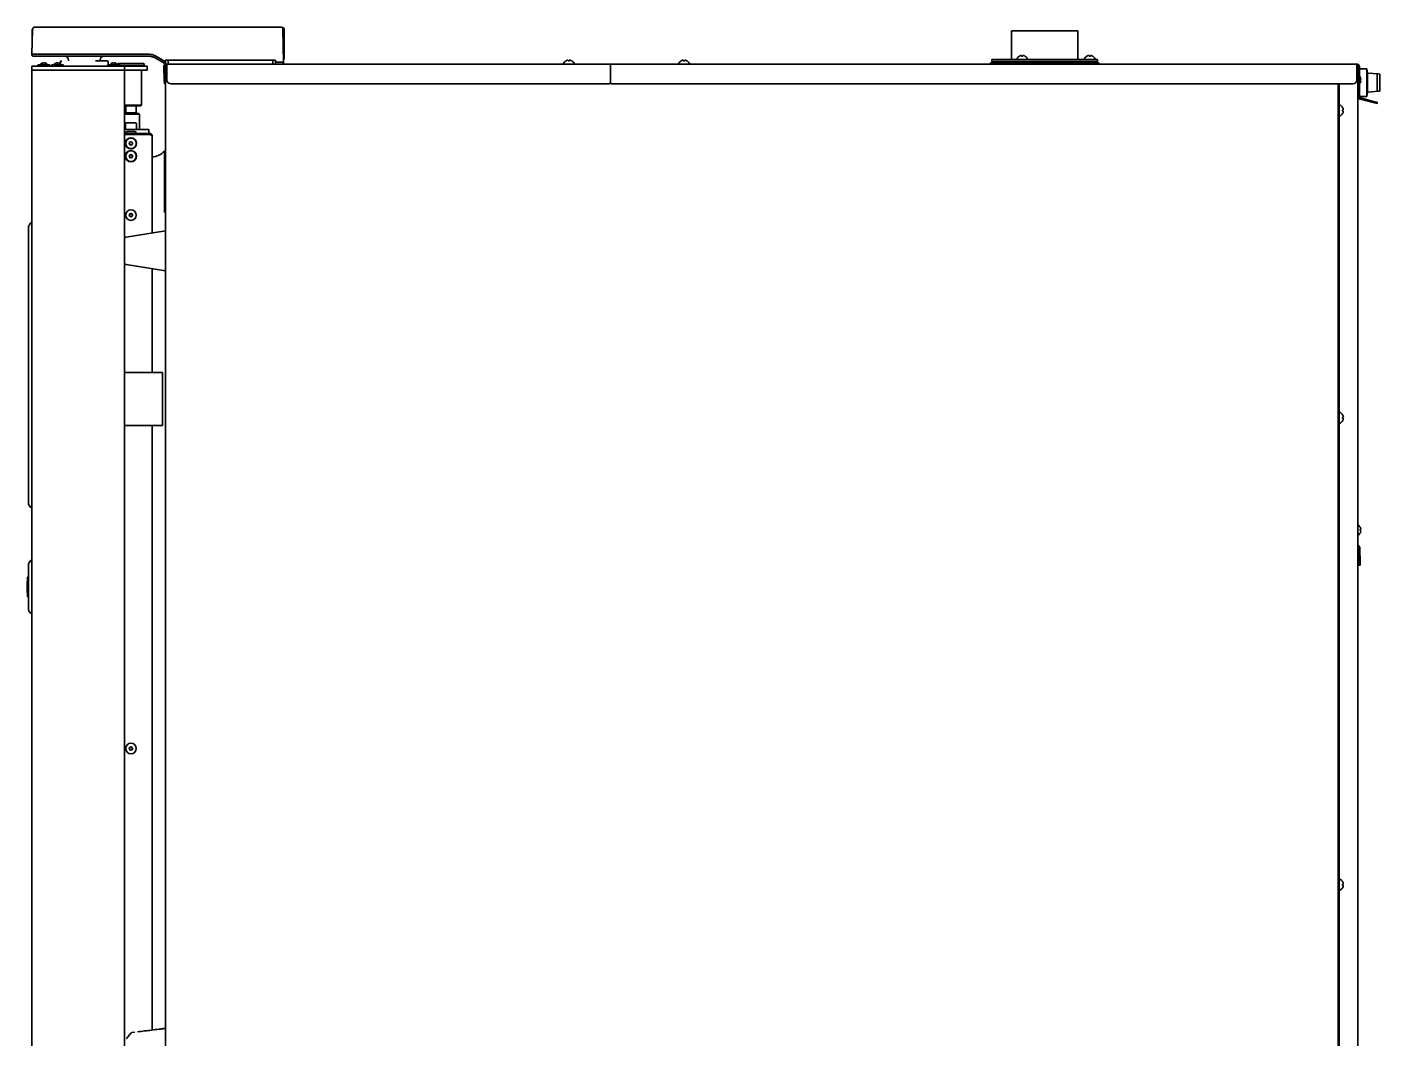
# Model space of a CAD drawing. Header units: inches. Extents: x 885 to 6823, y 710 to 5493.
# Drawn here: x 960 to 1982, y 3287 to 4051 of the extents above; entities that cross this region are included whole.
import ezdxf

# ---------------------------------------------------------------- set-up
doc = ezdxf.new("R2010")
doc.units = ezdxf.units.IN
doc.layers.add('1', color=7, linetype='Continuous', true_color=0xffffff)

msp = doc.modelspace()

# ---------------------------------------------------------------- linework, layer by layer
at = {"layer": '1', "color": 7, "linetype": 'Continuous', "lineweight": 35}
for p, q in [((963.6, 4030.9), (964, 4049.6)), ((964, 4049.6), (963.6, 4030.9)), ((963.8, 4049.4), (963.8, 4042.3)), ((965.8, 4051.4), (1052.5, 4051.4)), ((1052.5, 4051.4), (965.8, 4051.4)), ((1052.5, 4051.4), (1056.5, 4051.4)), ((1056.5, 4051.4), (1052.5, 4051.4)), ((1056.5, 4051.4), (1063.2, 4051.4)), ((1063.2, 4051.4), (1056.5, 4051.4)), ((1063.2, 4051.4), (1067.2, 4051.4)), ((1067.2, 4051.4), (1063.2, 4051.4)), ((1067.2, 4051.4), (1151.4, 4051.4)), ((1151.4, 4051.4), (1067.2, 4051.4)), ((1153.2, 4049.6), (1153.6, 4024.9)), ((1153.6, 4024.9), (1153.2, 4049.6)), ((1153.4, 4049.4), (1153.4, 4036.3)), ((1154.2, 4049.4), (1154.2, 4029.1)), ((1728.8, 4048.5), (1703.8, 4048.5)), ((1703.8, 4048.5), (1703.8, 4026.9)), ((1753.8, 4048.5), (1728.8, 4048.5)), ((1753.8, 4026.9), (1753.8, 4048.5)), ((963.6, 4030.9), (964.6, 4030.9)), ((963.6, 4030.3), (963.6, 4030.9)), ((963.6, 4030.9), (964.6, 4030.9)), ((963.6, 4030.9), (963.6, 4030.3)), ((964.6, 4030.9), (1052.5, 4030.9)), ((964.6, 4030.9), (1052.5, 4030.9)), ((1051.6, 4029.4), (964.6, 4029.4)), ((964.6, 4029.4), (1051.6, 4029.4)), ((1056.5, 4029.8), (1063.2, 4025.9)), ((1056.5, 4029.8), (1063.2, 4025.9)), ((1056.6, 4028), (1062.7, 4024.5)), ((1062.7, 4024.5), (1056.6, 4028)), ((1154.2, 4029.1), (1154.2, 4027.1)), ((1709.5, 4029.3), (1709.5, 4029.3)), ((1714.1, 4029.3), (1714.1, 4029.3)), ((1760.5, 4029.3), (1760.5, 4029.3)), ((1765.1, 4029.3), (1765.1, 4029.3)), ((963.6, 4021.9), (965.6, 4021.9)), ((963.6, 4021.9), (963.6, 4018.9)), ((965.6, 4018.9), (963.6, 4018.9)), ((963.6, 4018.9), (963.6, 4018.9)), ((963.6, 4018.9), (965.6, 4018.9)), ((963.6, 2370.9), (963.6, 4018.9)), ((965.6, 4021.9), (1031.6, 4021.9)), ((965.6, 4018.9), (1031.6, 4018.9)), ((968.1, 4022.5), (968.1, 4022.3)), ((968.5, 4022.9), (976.7, 4022.9)), ((970.8, 4023.8), (970.8, 4023.9)), ((972.3, 4023.8), (972.3, 4024.2)), ((973, 4024.2), (973, 4023.8)), ((974.5, 4023.8), (974.5, 4023.9)), ((977.1, 4022.3), (977.1, 4022.5)), ((978.4, 4022.5), (978.4, 4022.3)), ((978.8, 4022.9), (987, 4022.9)), ((981, 4023.8), (981, 4023.9)), ((982.5, 4023.8), (982.5, 4024.2)), ((983.3, 4024.2), (983.3, 4023.8)), ((984.8, 4023.8), (984.8, 4023.9)), ((985.2, 4024.9), (985.2, 4023.6)), ((987.4, 4022.3), (987.4, 4022.5)), ((991.2, 4026.4), (991.2, 4025.9)), ((1020.1, 4025.9), (1011.6, 4025.9)), ((1015.1, 4025.9), (1015.1, 4026.4)), ((1020.9, 4022.5), (1020.9, 4022.3)), ((1021.1, 4022.8), (1021.1, 4024.9)), ((1021.3, 4022.9), (1029.5, 4022.9)), ((1023.5, 4023.8), (1023.5, 4023.9)), ((1025, 4023.8), (1025, 4024.2)), ((1025.8, 4024.2), (1025.8, 4023.8)), ((1027.3, 4023.8), (1027.3, 4023.9)), ((1028.6, 4023.9), (1028.4, 4023.6)), ((1048.4, 4023.6), (1028.4, 4023.6)), ((1028.4, 4023.6), (1028.4, 4022.9)), ((1038.4, 4023.9), (1028.6, 4023.9)), ((1029.9, 4022.3), (1029.9, 4022.5)), ((1029.9, 4022.1), (1048.4, 4022.1)), ((1031.6, 4021.9), (1033.6, 4021.9)), ((1033.6, 4018.9), (1031.6, 4018.9)), ((1031.6, 4018.9), (1033.6, 4018.9)), ((1033.6, 4021.9), (1039.6, 4021.9)), ((1033.6, 4021.9), (1033.6, 4018.9)), ((1033.6, 4018.9), (1039.6, 4018.9)), ((1033.6, 2380.9), (1033.6, 4018.9)), ((1048.1, 4023.9), (1038.4, 4023.9)), ((1039.6, 4021.9), (1041.6, 4021.9)), ((1041.6, 4018.9), (1039.6, 4018.9)), ((1041.6, 4021.9), (1048.6, 4021.9)), ((1041.6, 4018.9), (1048.6, 4018.9)), ((1046.4, 3992.4), (1046.4, 4018.9)), ((1048.4, 4023.6), (1048.1, 4023.9)), ((1048.1, 4021.9), (1048.4, 4022.1)), ((1048.4, 4022.1), (1048.4, 4023.6)), ((1048.6, 4021.9), (1050.6, 4021.9)), ((1050.6, 4018.9), (1048.6, 4018.9)), ((1050.6, 4021.9), (1050.6, 4018.9)), ((1063.9, 4023.8), (1062.7, 4024.5)), ((1062.7, 4024.5), (1063.9, 4023.8)), ((1063.2, 4021.3), (1063.6, 4011.4)), ((1064.2, 4021.3), (1064.6, 4011.4)), ((1064.6, 4026.4), (1066.6, 4026.4)), ((1064.6, 4023.4), (1064.6, 4026.4)), ((1064.6, 4023.4), (1064.6, 4023.5)), ((1064.6, 4023.4), (1064.6, 4023.4)), ((1065.2, 4023.4), (1064.6, 4023.4)), ((1064.6, 4020.3), (1064.6, 4020.4)), ((1065.6, 4020.3), (1064.6, 4020.3)), ((1064.6, 4020.3), (1064.6, 2355.1)), ((1064.6, 4020.3), (1065.6, 4020.3)), ((1064.6, 4020.3), (1064.6, 2355.1)), ((1065.6, 4023.4), (1065.2, 4023.4)), ((1065.6, 4022.4), (1065.2, 4022.4)), ((1065.6, 4023.4), (1400.8, 4023.4)), ((1065.6, 4023.4), (1065.6, 4021.3)), ((1065.6, 4021.3), (1065.6, 4011.4)), ((1066.6, 4023.4), (1066.6, 4026.4)), ((1145.6, 4026.4), (1066.6, 4026.4)), ((1145.6, 4023.4), (1145.6, 4026.4)), ((1145.6, 4026.4), (1147.6, 4026.4)), ((1147.6, 4023.4), (1147.6, 4026.4)), ((1147.6, 4024.9), (1152.6, 4024.9)), ((1147.6, 4024.9), (1152.6, 4024.9)), ((1153.6, 4024.9), (1152.6, 4024.9)), ((1153.6, 4024.9), (1152.6, 4024.9)), ((1153.6, 4026.9), (1153.6, 4026.8)), ((1153.6, 4025.9), (1153.6, 4026.6)), ((1153.6, 4026.6), (1153.6, 4024.9)), ((1153.6, 4025.9), (1153.6, 4026.6)), ((1153.6, 4026.6), (1153.6, 4025.9)), ((1153.6, 4024.9), (1153.6, 4025.9)), ((1153.6, 4024.9), (1153.6, 4024.3)), ((1153.6, 4024.3), (1153.6, 4024.9)), ((1153.6, 4024.3), (1153.6, 4024.9)), ((1153.6, 4024.9), (1153.6, 4024.9)), ((1153.6, 4024.3), (1153.6, 4024.9)), ((1365.3, 4024), (1365.3, 4023.8)), ((1367, 4025.8), (1367, 4025.8)), ((1371.6, 4025.8), (1371.6, 4025.8)), ((1373.3, 4023.8), (1373.3, 4024)), ((1400.8, 4023.4), (1400.8, 4021.3)), ((1400.8, 4023.4), (1964.6, 4023.4)), ((1400.8, 4023.4), (1400.8, 4021.3)), ((1400.8, 4022.3), (1400.8, 4022.3)), ((1400.8, 4022.3), (1400.8, 4022.3)), ((1400.8, 4021.3), (1400.8, 4009.4)), ((1400.8, 4021.3), (1400.8, 4009.4)), ((1452.3, 4024), (1452.3, 4023.8)), ((1454, 4025.8), (1454, 4025.8)), ((1458.6, 4025.8), (1458.6, 4025.8)), ((1460.3, 4023.8), (1460.3, 4024)), ((1687.8, 4024.4), (1769.8, 4024.4)), ((1687.8, 4024.4), (1687.8, 4023.4)), ((1768.8, 4026.9), (1688.8, 4026.9)), ((1688.8, 4026.9), (1688.8, 4025.4)), ((1768.8, 4025.4), (1688.8, 4025.4)), ((1703.8, 4025.4), (1703.8, 4024.4)), ((1707.8, 4027.5), (1707.8, 4027.3)), ((1710.2, 4024.5), (1709.9, 4024.4)), ((1710.1, 4025.4), (1710.2, 4025.3)), ((1710.2, 4025.3), (1713.4, 4025.3)), ((1710.2, 4025.3), (1710.2, 4024.5)), ((1713.4, 4024.5), (1710.2, 4024.5)), ((1713.4, 4025.3), (1713.6, 4025.4)), ((1713.4, 4024.5), (1713.4, 4025.3)), ((1713.8, 4024.4), (1713.4, 4024.5)), ((1715.8, 4027.3), (1715.8, 4027.5)), ((1753.8, 4024.4), (1753.8, 4025.4)), ((1758.8, 4027.5), (1758.8, 4027.3)), ((1761.2, 4024.5), (1760.9, 4024.4)), ((1761.1, 4025.4), (1761.2, 4025.3)), ((1761.2, 4025.3), (1764.4, 4025.3)), ((1761.2, 4025.3), (1761.2, 4024.5)), ((1764.4, 4024.5), (1761.2, 4024.5)), ((1764.4, 4025.3), (1764.6, 4025.4)), ((1764.4, 4024.5), (1764.4, 4025.3)), ((1764.8, 4024.4), (1764.4, 4024.5)), ((1766.8, 4027.3), (1766.8, 4027.5)), ((1768.8, 4025.4), (1768.8, 4026.9)), ((1769.8, 4023.4), (1769.8, 4024.4)), ((1964.6, 4023.4), (1964.6, 4021.3)), ((1964.6, 4021.3), (1964.6, 4011.4)), ((1965.4, 4019.7), (1965.4, 2695.5)), ((1966.6, 4021.4), (1965.6, 4021.4)), ((1965.6, 4001.4), (1965.6, 4021.4)), ((1966.6, 4001.4), (1966.6, 4021.4)), ((1972.2, 4019.7), (1966.6, 4019.7)), ((1972.2, 4019.7), (1966.6, 4019.7)), ((1972.2, 3999), (1972.2, 4019.7)), ((1972.2, 4019.7), (1972.2, 4009.4)), ((1972.8, 4016.5), (1972.2, 4019.7)), ((1063.7, 4008.4), (1063.6, 4011.4)), ((1064.6, 4008.4), (1063.7, 4008.4)), ((1064.6, 4011.4), (1064.6, 4009.1)), ((1068.6, 4008.4), (1399.8, 4008.4)), ((1401.8, 4008.4), (1961.6, 4008.4)), ((1950.6, 2356.9), (1950.6, 4008.4)), ((1950.6, 2356.9), (1950.6, 4008.4)), ((1951.4, 4008.4), (1951.4, 2697.5)), ((1965.6, 4015.4), (1965.4, 4015.4)), ((1967.1, 4013.6), (1967.1, 4013.6)), ((1967.1, 4009), (1967.1, 4009)), ((1972.2, 4009.4), (1972.2, 3999)), ((1972.8, 4002.2), (1972.8, 4016.5)), ((1980.9, 4015.9), (1972.8, 4016.5)), ((1972.8, 4016.4), (1972.8, 4009.4)), ((1972.8, 4009.4), (1972.8, 4002.3)), ((1980.1, 4002.9), (1980.1, 4015.8)), ((1980.9, 4015.9), (1982.1, 4015.8)), ((1980.9, 4015.9), (1980.9, 4015.9)), ((1982.1, 4002.9), (1982.1, 4015.8)), ((963.6, 3997.7), (963.5, 3997.7)), ((1965.4, 4003.4), (1965.6, 4003.4)), ((1965.6, 3998.4), (1965.6, 4001.4)), ((1966.6, 3998.4), (1965.6, 3998.4)), ((1966.6, 4001.4), (1966.6, 3998.4)), ((1966.6, 3999), (1972.2, 3999)), ((1966.6, 3999), (1972.2, 3999)), ((1977, 3994.3), (1967.1, 3996.9)), ((1977.2, 3995.2), (1967.4, 3997.9)), ((1972.2, 3999), (1972.8, 4002.2)), ((1972.8, 4002.2), (1980.9, 4002.8)), ((1982.1, 4002.9), (1980.9, 4002.9)), ((1980.9, 4002.8), (1980.9, 4002.9)), ((1033.6, 3992.4), (1046.4, 3992.4)), ((1033.6, 3991.9), (1045.9, 3991.9)), ((1034.5, 3991.9), (1034.5, 3986.5)), ((1042.3, 3986.5), (1042.3, 3991.9)), ((1045.9, 3991.9), (1046.4, 3992.4)), ((1952, 3992.3), (1951.8, 3992.3)), ((1953.9, 3990.6), (1953.9, 3990.6)), ((1979.9, 3993.5), (1977, 3994.3)), ((1977.2, 3995.2), (1980.1, 3994.5)), ((1980.1, 3994.5), (1979.9, 3993.5)), ((1038.4, 3986), (1033.6, 3986)), ((1038.4, 3985.5), (1033.6, 3985.5)), ((1034.5, 3986.5), (1034, 3986)), ((1034.2, 3978.5), (1034.2, 3974.2)), ((1038.4, 3986.5), (1034.5, 3986.5)), ((1034.7, 3979), (1038.4, 3979)), ((1042.3, 3986.5), (1038.4, 3986.5)), ((1044.4, 3986), (1038.4, 3986)), ((1044.9, 3985.5), (1038.4, 3985.5)), ((1038.4, 3979), (1042, 3979)), ((1042.8, 3986), (1042.3, 3986.5)), ((1042.5, 3974.2), (1042.5, 3978.5)), ((1044.9, 3985.5), (1044.4, 3986)), ((1044.9, 3974), (1044.9, 3985.5)), ((1951.8, 3984.3), (1952, 3984.3)), ((1953.9, 3986), (1953.9, 3986)), ((963.6, 3974), (963.5, 3974)), ((963.6, 3974), (963.5, 3974)), ((963.6, 3974), (963.5, 3974)), ((963.6, 3974), (963.5, 3974)), ((963.6, 3974), (963.5, 3974)), ((963.6, 3973.9), (963.5, 3973.9)), ((963.6, 3973.9), (963.5, 3973.9)), ((963.6, 3973.9), (963.5, 3973.9)), ((963.6, 3971.2), (963.5, 3971.2)), ((963.5, 3967.9), (963.6, 3967.9)), ((1033.6, 3974), (1049.9, 3974)), ((1051.9, 3971), (1033.6, 3971)), ((1051.6, 3970.2), (1033.6, 3970.2)), ((1035.7, 3972.4), (1041.1, 3972.4)), ((1049.9, 3974), (1051.9, 3974)), ((1052.2, 3970.2), (1051.6, 3970.2)), ((1051.9, 3974), (1051.9, 3971)), ((1054.3, 3895.6), (1054.3, 3968.9)), ((963.6, 3965.1), (963.5, 3965.1)), ((963.6, 3960.2), (963.5, 3960.2)), ((1063.8, 3911.2), (1063.8, 3957.7)), ((963.5, 3946.4), (963.6, 3946.4)), ((963.5, 3946.4), (963.6, 3946.4)), ((963.5, 3946.4), (963.6, 3946.4)), ((963.5, 3922.8), (963.6, 3922.8)), ((961.1, 3899.4), (961.1, 3901)), ((961.1, 3899.4), (961.1, 3901)), ((961.1, 3692.4), (961.1, 3899.4)), ((961.1, 3692.4), (961.1, 3899.4)), ((961.2, 3901.3), (962.5, 3903.1)), ((961.2, 3901.3), (962.5, 3903.1)), ((963.6, 3903.4), (962.9, 3903.4)), ((963.6, 3903.4), (962.9, 3903.4)), ((1034.8, 3892.5), (1064.6, 3897.3)), ((1034.8, 3872), (1064.6, 3867.3)), ((1054.3, 3790.2), (1054.3, 3868.9)), ((961.1, 3795.9), (961.1, 3795.9)), ((1060.1, 3790.3), (1033.6, 3790.3)), ((1060.1, 3790.3), (1062.3, 3790.3)), ((1062.3, 3750.3), (1062.3, 3790.3)), ((1952, 3760.1), (1951.8, 3760.1)), ((1951.8, 3752.1), (1952, 3752.1)), ((1953.9, 3758.4), (1953.9, 3758.4)), ((1953.9, 3753.8), (1953.9, 3753.8)), ((1060.1, 3750.3), (1033.6, 3750.3)), ((1054.3, 3293.6), (1054.3, 3750.2)), ((1060.1, 3750.3), (1062.3, 3750.3)), ((961.1, 3690.7), (961.1, 3692.4)), ((961.1, 3690.7), (961.1, 3692.4)), ((961.2, 3690.4), (962.5, 3688.6)), ((961.2, 3690.4), (962.5, 3688.6)), ((963.6, 3688.4), (962.9, 3688.4)), ((963.6, 3688.4), (962.9, 3688.4)), ((1967.1, 3673.6), (1967.1, 3673.6)), ((1967.1, 3669), (1967.1, 3669)), ((1965.8, 3658), (1966.2, 3645.7)), ((1966.8, 3658.1), (1967.2, 3645.7)), ((1966.8, 3658.1), (1967.2, 3645.7)), ((961.1, 3644.1), (961.1, 3646)), ((961.1, 3612.6), (961.1, 3644.1)), ((961.2, 3646.3), (962.5, 3648.1)), ((962.9, 3648.4), (963.6, 3648.4)), ((1966.2, 3644.7), (1966.2, 3645.7)), ((1967.2, 3644.7), (1966.2, 3644.7)), ((1967.2, 3644.7), (1967.2, 3645.7)), ((1967.2, 3644.7), (1967.2, 3645.7)), ((1967.2, 3644.7), (1967.2, 3644.7)), ((959.9, 3631.7), (959.9, 3625)), ((960.1, 3635.6), (960.1, 3628.4)), ((960.6, 3635.9), (960.4, 3635.9)), ((960.1, 3628.4), (960.1, 3621.1)), ((960.4, 3620.9), (960.6, 3620.9)), ((961.1, 3610.7), (961.1, 3612.6)), ((961.2, 3610.4), (962.5, 3608.6)), ((962.9, 3608.4), (963.6, 3608.4)), ((1952, 3407.4), (1951.8, 3407.4)), ((1953.9, 3405.7), (1953.9, 3405.7)), ((1951.8, 3399.4), (1952, 3399.4)), ((1953.9, 3401.1), (1953.9, 3401.1)), ((1039, 3291.7), (1041.2, 3292)), ((1038.4, 3291.3), (1035.4, 3287.5))]:
    msp.add_line(p, q, dxfattribs=at)
for centre, radius in [((1038.4, 3963.5), 4.25), ((1038.4, 3963.5), 4), ((1038.4, 3953.8), 4.25), ((1038.4, 3953.8), 4), ((1038.4, 3963.5), 1.25), ((1038.4, 3963.5), 1.15), ((1038.4, 3953.8), 1.25), ((1038.4, 3953.8), 1.15), ((1038.4, 3909.3), 4), ((1038.4, 3909.3), 1.25), ((1038.4, 3909.3), 1.15), ((1038.4, 3506.3), 4), ((1038.4, 3506.3), 1.25), ((1038.4, 3506.3), 1.15)]:
    msp.add_circle(centre, radius, dxfattribs=at)
for centre, radius, start, end in [((965.8, 4049.6), 1.8, 90, 179), ((965.8, 4049.6), 1.8, 90, 179), ((1151.4, 4049.6), 1.8, 1, 90), ((1151.4, 4049.6), 1.8, 1, 90), ((1152.4, 4049.4), 1.8, 0, 90), ((964.6, 4030.4), 1, 181, 270), ((964.6, 4030.4), 1, 181, 270), ((988.2, 4026.4), 3, 1, 90), ((1018.1, 4026.4), 3, 90, 179), ((1708.2, 4027.5), 0.4, 149.6988, 180), ((1712, 4025.2), 4.8, 121.5837, 149.6988), ((1711.8, 4025.6), 3.78, 90.0035, 97.6041), ((1711.8, 4025.6), 3.78, 82.3959, 89.9965), ((1711.6, 4025.2), 4.8, 30.3012, 58.4186), ((1715.4, 4027.5), 0.4, 0, 30.3012), ((1759.2, 4027.5), 0.4, 149.6988, 180), ((1763, 4025.2), 4.8, 121.5837, 149.6988), ((1762.8, 4025.6), 3.78, 90.0035, 97.6041), ((1762.8, 4025.6), 3.78, 82.3959, 89.9965), ((1762.6, 4025.2), 4.8, 30.3012, 58.4186), ((1766.4, 4027.5), 0.4, 0, 30.3012), ((968.5, 4022.5), 0.4, 90, 180), ((968.5, 4022.3), 0.4, 180, 270), ((972.6, 4020.6), 3.75, 120, 143.1301), ((972.6, 4020.6), 3.73, 103.5627, 120.1668), ((972.6, 4020.6), 3.25, 83.3693, 96.6307), ((972.6, 4020.6), 3.73, 59.8332, 76.4373), ((972.6, 4020.6), 3.75, 36.8699, 60), ((976.7, 4022.5), 0.4, 0, 90), ((976.7, 4022.3), 0.4, 270, 0), ((978.8, 4022.5), 0.4, 90, 180), ((978.8, 4022.3), 0.4, 180, 270), ((982.9, 4020.6), 3.75, 120, 143.1301), ((982.9, 4020.6), 3.73, 103.5627, 120.1668), ((982.9, 4020.6), 3.25, 83.3693, 96.6307), ((982.9, 4020.6), 3.73, 59.8332, 76.4373), ((982.9, 4020.6), 3.75, 36.8699, 60), ((986.2, 4024.9), 1, 90, 179), ((987, 4022.5), 0.4, 0, 90), ((987, 4022.3), 0.4, 270, 0), ((1020.1, 4024.9), 1, 1, 90), ((1020.6, 4022.4), 0.5, 270, 314.5857), ((1021.3, 4022.5), 0.4, 90, 180), ((1021.3, 4022.3), 0.4, 180, 270), ((1025.4, 4020.6), 3.75, 120, 143.1301), ((1025.4, 4020.6), 3.73, 103.5627, 120.1668), ((1025.4, 4020.6), 3.25, 83.3693, 96.6307), ((1025.4, 4020.6), 3.73, 59.8332, 76.4373), ((1025.4, 4020.6), 3.75, 36.8699, 60), ((1029.5, 4022.5), 0.4, 0, 90), ((1029.5, 4022.3), 0.4, 270, 0), ((1065.2, 4021.4), 2, 90, 182), ((1065.2, 4021.4), 1, 90, 182), ((1066.6, 4020.4), 2, 120.0009, 180), ((1152.6, 4024.4), 1, 270, 359), ((1152.6, 4024.4), 1, 270, 359), ((1365.7, 4024), 0.4, 149.6988, 180), ((1365.7, 4023.8), 0.4, 180, 270), ((1369.5, 4021.7), 4.8, 121.5837, 149.6988), ((1369.3, 4022.1), 3.78, 90.0035, 97.6041), ((1369.3, 4022.1), 3.78, 82.3959, 89.9965), ((1369.1, 4021.7), 4.8, 30.3012, 58.4186), ((1372.9, 4023.8), 0.4, 270, 0), ((1372.9, 4024), 0.4, 0, 30.3012), ((1452.7, 4024), 0.4, 149.6988, 180), ((1452.7, 4023.8), 0.4, 180, 270), ((1456.5, 4021.7), 4.8, 121.5837, 149.6988), ((1456.3, 4022.1), 3.78, 90.0035, 97.6041), ((1456.3, 4022.1), 3.78, 82.3959, 89.9965), ((1456.1, 4021.7), 4.8, 30.3012, 58.4186), ((1459.9, 4023.8), 0.4, 270, 0), ((1459.9, 4024), 0.4, 0, 30.3012), ((1708.2, 4027.3), 0.4, 180, 270), ((1715.4, 4027.3), 0.4, 270, 0), ((1759.2, 4027.3), 0.4, 180, 270), ((1766.4, 4027.3), 0.4, 270, 0), ((1963, 4011.1), 4.8, 56.9181, 59.6988), ((1963, 4011.5), 4.8, 300.3012, 303.0817), ((1963, 4011.1), 4.8, 31.5837, 41.0475), ((1963, 4011.5), 4.8, 318.9523, 328.4186), ((1963.3, 4011.3), 3.78, 0.0035, 7.6041), ((1963.3, 4011.3), 3.78, 352.3959, 359.9965), ((1967.6, 3998.9), 2, 194.4574, 255), ((1967.6, 3998.9), 1, 180, 255), ((1951.8, 3991.9), 0.4, 90, 180), ((1952, 3991.9), 0.4, 59.6988, 90), ((1949.8, 3988.1), 4.8, 31.5837, 59.6988), ((1950.1, 3988.3), 3.78, 0.0035, 7.6041), ((1950.1, 3988.3), 3.78, 352.3959, 359.9965), ((1034.7, 3978.5), 0.5, 90, 180), ((1042, 3978.5), 0.5, 0, 90), ((1951.8, 3984.7), 0.4, 180, 270), ((1952, 3984.7), 0.4, 270, 300.3012), ((1949.8, 3988.5), 4.8, 300.3012, 328.4186), ((1034.4, 3974.2), 0.2, 180, 270), ((1035.7, 3971.1), 1.3, 90, 174.7841), ((1034.6, 3971.2), 0.2, 174.7841, 270), ((1041.1, 3971.1), 1.3, 5.2159, 90), ((1042.2, 3971.2), 0.2, 270, 5.2159), ((1042.3, 3974.2), 0.2, 270, 0), ((1051.6, 3966.2), 4, 76.8963, 90), ((1053.6, 3966.9), 13.7, 272.9176, 317.7005), ((1064.2, 3957.3), 0.6, 102.9915, 137.7005), ((1064.2, 3957.4), 0.5, 23.8225, 102.9915), ((961.6, 3901), 0.5, 145.7133, 180), ((961.6, 3901), 0.5, 145.7131, 180), ((962.9, 3902.9), 0.5, 90.0001, 145.7132), ((962.9, 3902.9), 0.5, 90, 145.7131), ((1035.1, 3890.6), 2, 99, 138.5913), ((1035.1, 3874), 2, 221.4087, 261), ((1951.8, 3759.7), 0.4, 90, 180), ((1951.8, 3752.5), 0.4, 180, 270), ((1952, 3759.7), 0.4, 59.6988, 90), ((1952, 3752.5), 0.4, 270, 300.3012), ((1949.8, 3755.9), 4.8, 31.5837, 59.6988), ((1949.8, 3756.3), 4.8, 300.3012, 328.4186), ((1950.1, 3756.1), 3.78, 0.0035, 7.6041), ((1950.1, 3756.1), 3.78, 352.3959, 359.9965), ((961.6, 3690.7), 0.5, 180, 214.2867), ((961.6, 3690.7), 0.5, 180, 214.2869), ((962.9, 3688.9), 0.5, 214.2868, 269.9999), ((962.9, 3688.9), 0.5, 214.2869, 270), ((1963, 3671.1), 4.8, 31.5837, 59.6988), ((1963.3, 3671.3), 3.78, 0.0035, 7.6041), ((1963.3, 3671.3), 3.78, 352.3959, 359.9965), ((1963, 3671.5), 4.8, 300.3012, 328.4186), ((1964.8, 3658), 2, 2, 70.3704), ((1964.8, 3658), 1, 2, 47.7878), ((961.6, 3646), 0.5, 145.7131, 180), ((962.9, 3647.9), 0.5, 90, 145.7131), ((960.4, 3635.6), 0.25, 90, 180), ((960.6, 3636.4), 0.5, 270, 0), ((960.4, 3621.1), 0.25, 180, 270), ((960.6, 3620.4), 0.5, 0, 90), ((961.6, 3610.7), 0.5, 180, 214.2869), ((962.9, 3608.9), 0.5, 214.2869, 270), ((1951.8, 3407), 0.4, 90, 180), ((1952, 3407), 0.4, 59.6988, 90), ((1949.8, 3403.2), 4.8, 31.5837, 59.6988), ((1951.8, 3399.8), 0.4, 180, 270), ((1952, 3399.8), 0.4, 270, 300.3012), ((1949.8, 3403.6), 4.8, 300.3012, 328.4186), ((1950.1, 3403.4), 3.78, 0.0035, 7.6041), ((1950.1, 3403.4), 3.78, 352.3959, 359.9965), ((1039.2, 3290.7), 1, 97, 142)]:
    msp.add_arc(centre, radius, start, end, dxfattribs=at)
for centre, major_axis, ratio, start_param, end_param in [((1051.6, 4019.4), (0, 10), 1, 6.197847, 6.283185), ((1051.6, 4019.4), (-9.99, 0.42), 1, 4.669562, 4.7549), ((1052.6, -19231), (0, 23261.8), 0.017452, 6.273577, 6.283427), ((1052.6, -19231), (0, 23261.8), 0.017452, 6.273577, 6.283427), ((1051.6, 4019.4), (-8.78, 4.79), 1, 4.688694, 4.745741), ((1051.6, 4019.4), (-8.82, 4.72), 1, 4.67989, 4.736938), ((972, 4020.6), (0, -3.64), 0.707107, 3.044426, 3.23876), ((973.3, 4020.6), (0, 3.64), 0.707107, 6.186018, 6.380352), ((982.3, 4020.6), (0, -3.64), 0.707107, 3.044426, 3.23876), ((983.5, 4020.6), (0, 3.64), 0.707107, 6.186018, 6.380352), ((1024.8, 4020.6), (0, -3.64), 0.707107, 3.044426, 3.23876), ((1026, 4020.6), (0, 3.64), 0.707107, 6.186018, 6.380352), ((1068.6, 4011.4), (3, 0), 0.99863, 3.141593, 4.712389), ((1399.8, 4009.4), (1, 0), 0.99863, 4.712389, 6.283185), ((1401.8, 4009.4), (1, 0), 0.99863, 3.141593, 4.712389), ((1961.6, 4011.4), (3, 0), 0.99863, 4.712389, 6.283185), ((1036.1, 3286.9), (-0.123, 0.992), 1, 0.783816, 1.428934)]:
    msp.add_ellipse(centre, major_axis=major_axis, ratio=ratio, start_param=start_param, end_param=end_param, dxfattribs=at)
for points, knots in [([(1052.4, 4029.3), (1052.7, 4029.3), (1053.1, 4029.2), (1053.7, 4029.1), (1054.3, 4029), (1054.9, 4028.8), (1055.5, 4028.6), (1055.8, 4028.4), (1056.1, 4028.3)], [0, 0, 0, 0, 0.25, 0.25, 0.5, 0.75, 0.75, 1, 1, 1, 1]), ([(1056.1, 4028.3), (1055.8, 4028.4), (1055.5, 4028.6), (1054.9, 4028.8), (1054.3, 4029), (1053.7, 4029.1), (1053.2, 4029.2), (1053.1, 4029.2), (1052.8, 4029.3), (1052.7, 4029.3), (1052.6, 4029.3), (1052.5, 4029.3), (1052.4, 4029.3)], [0, 0, 0, 0, 0.25, 0.25, 0.5, 0.75, 0.75, 0.875, 0.875, 0.9375, 0.9375, 1, 1, 1, 1]), ([(1711.3, 4029.3), (1711.3, 4029.4), (1711.3, 4029.5), (1711.3, 4029.7), (1711.3, 4029.7), (1711.3, 4029.8), (1711.3, 4029.8), (1711.3, 4029.9)], [0, 0, 0, 0, 0.5, 0.5, 0.75, 0.75, 1, 1, 1, 1]), ([(1714.1, 4029.3), (1713.9, 4029.4), (1713.7, 4029.5), (1713.4, 4029.7), (1713.3, 4029.7), (1713.1, 4029.8), (1713, 4029.8), (1712.8, 4029.9)], [0, 0, 0, 0, 0.5, 0.5, 0.75, 0.75, 1, 1, 1, 1]), ([(1762.3, 4029.3), (1762.3, 4029.4), (1762.3, 4029.5), (1762.3, 4029.7), (1762.3, 4029.7), (1762.3, 4029.8), (1762.3, 4029.8), (1762.3, 4029.9)], [0, 0, 0, 0, 0.5, 0.5, 0.75, 0.75, 1, 1, 1, 1]), ([(1765.1, 4029.3), (1764.9, 4029.4), (1764.7, 4029.5), (1764.4, 4029.7), (1764.3, 4029.7), (1764.1, 4029.8), (1764, 4029.8), (1763.8, 4029.9)], [0, 0, 0, 0, 0.5, 0.5, 0.75, 0.75, 1, 1, 1, 1]), ([(1063.2, 4025.9), (1063.5, 4025.8), (1063.8, 4025.6), (1064.3, 4025.4), (1064.4, 4025.3), (1064.6, 4025.3)], [0, 0, 0, 0, 0.670691, 0.670691, 1, 1, 1, 1]), ([(1063.2, 4025.9), (1063.5, 4025.8), (1063.8, 4025.6), (1064.3, 4025.4), (1064.4, 4025.3), (1064.6, 4025.3)], [0, 0, 0, 0, 0.670691, 0.670691, 1, 1, 1, 1]), ([(1063.9, 4023.8), (1064, 4023.7), (1064.1, 4023.7), (1064.2, 4023.6), (1064.2, 4023.6), (1064.4, 4023.5), (1064.5, 4023.5), (1064.6, 4023.5)], [0, 0, 0, 0, 0.285022, 0.285022, 0.570044, 0.570044, 1, 1, 1, 1]), ([(1064.6, 4023.5), (1064.5, 4023.5), (1064.5, 4023.5), (1064.4, 4023.5), (1064.4, 4023.5), (1064.4, 4023.6), (1064.3, 4023.6), (1064.2, 4023.6), (1064.1, 4023.7), (1063.9, 4023.8)], [0, 0, 0, 0, 0.14077, 0.14077, 0.283975, 0.283975, 0.42718, 0.42718, 1, 1, 1, 1]), ([(1153.6, 4025.9), (1153.6, 4025.8), (1153.6, 4025.7), (1153.6, 4025.6), (1153.6, 4025.5), (1153.6, 4025.4), (1153.6, 4025.4), (1153.6, 4025.3), (1153.6, 4025.3), (1153.6, 4025.2), (1153.6, 4025.2), (1153.6, 4025.1), (1153.6, 4025), (1153.6, 4025), (1153.6, 4025), (1153.6, 4024.9), (1153.6, 4024.9), (1153.6, 4024.9), (1153.6, 4024.9), (1153.6, 4024.9), (1153.6, 4024.9), (1153.6, 4024.9), (1153.6, 4024.9), (1153.6, 4024.9), (1153.6, 4024.9), (1153.6, 4024.9)], [0, 0, 0, 0, 0.125, 0.125, 0.25, 0.25, 0.3125, 0.3125, 0.375, 0.375, 0.5, 0.5, 0.625, 0.625, 0.6875, 0.6875, 0.71875, 0.71875, 0.75, 0.75, 0.875, 0.875, 0.9375, 0.9375, 1, 1, 1, 1]), ([(1368.8, 4025.8), (1368.8, 4025.9), (1368.8, 4026), (1368.8, 4026.2), (1368.8, 4026.2), (1368.8, 4026.3), (1368.8, 4026.3), (1368.8, 4026.4)], [0, 0, 0, 0, 0.5, 0.5, 0.75, 0.75, 1, 1, 1, 1]), ([(1371.6, 4025.8), (1371.4, 4025.9), (1371.2, 4026), (1370.9, 4026.2), (1370.8, 4026.2), (1370.5, 4026.3), (1370.4, 4026.3), (1370.3, 4026.4)], [0, 0, 0, 0, 0.5, 0.5, 0.75, 0.75, 1, 1, 1, 1]), ([(1455.8, 4025.8), (1455.8, 4025.9), (1455.8, 4026), (1455.8, 4026.2), (1455.8, 4026.2), (1455.8, 4026.3), (1455.8, 4026.3), (1455.8, 4026.4)], [0, 0, 0, 0, 0.5, 0.5, 0.75, 0.75, 1, 1, 1, 1]), ([(1458.6, 4025.8), (1458.4, 4025.9), (1458.2, 4026), (1457.9, 4026.2), (1457.8, 4026.2), (1457.6, 4026.3), (1457.5, 4026.3), (1457.3, 4026.4)], [0, 0, 0, 0, 0.5, 0.5, 0.75, 0.75, 1, 1, 1, 1]), ([(1964.4, 4020.9), (1964.5, 4020.9), (1964.8, 4020.7), (1965.3, 4020.3), (1965.4, 4019.9), (1965.4, 4019.7)], [0, 0, 0, 0, 0.069125, 0.534562, 1, 1, 1, 1]), ([(1965.4, 4019.7), (1965.4, 4020), (1965.3, 4020.6), (1964.8, 4021), (1964.6, 4021.2)], [0, 0, 0, 0, 0.518026, 1, 1, 1, 1]), ([(1967.1, 4011.8), (1967.2, 4011.8), (1967.3, 4011.8), (1967.5, 4011.8), (1967.5, 4011.8), (1967.6, 4011.8), (1967.6, 4011.8), (1967.6, 4011.8)], [0, 0, 0, 0, 0.5, 0.5, 0.75, 0.75, 1, 1, 1, 1]), ([(1967.1, 4009), (1967.2, 4009.2), (1967.3, 4009.4), (1967.5, 4009.7), (1967.5, 4009.8), (1967.6, 4010), (1967.6, 4010.1), (1967.6, 4010.3)], [0, 0, 0, 0, 0.5, 0.5, 0.75, 0.75, 1, 1, 1, 1]), ([(1953.9, 3988.8), (1954, 3988.8), (1954.1, 3988.8), (1954.3, 3988.8), (1954.3, 3988.8), (1954.4, 3988.8), (1954.4, 3988.8), (1954.4, 3988.8)], [0, 0, 0, 0, 0.5, 0.5, 0.75, 0.75, 1, 1, 1, 1]), ([(1953.9, 3986), (1954, 3986.2), (1954.1, 3986.4), (1954.3, 3986.7), (1954.3, 3986.8), (1954.4, 3987), (1954.4, 3987.1), (1954.4, 3987.3)], [0, 0, 0, 0, 0.5, 0.5, 0.75, 0.75, 1, 1, 1, 1]), ([(1054.3, 3969.3), (1054.3, 3969.3), (1054.3, 3969.4), (1054.3, 3969.4), (1054.3, 3969.4), (1054.3, 3969.5), (1054.3, 3969.5), (1054.3, 3969.5), (1054.3, 3969.6), (1054.3, 3969.6), (1054.3, 3969.7), (1054.3, 3969.7), (1054.2, 3969.7), (1054.2, 3969.8), (1054.2, 3969.8), (1054.2, 3969.9), (1054.2, 3969.9), (1054.2, 3969.9), (1054.2, 3970), (1054.1, 3970), (1054.1, 3970.1), (1054.1, 3970.1), (1054, 3970.2), (1054, 3970.3), (1053.9, 3970.3), (1053.9, 3970.4), (1053.8, 3970.5), (1053.7, 3970.6), (1053.6, 3970.7), (1053.5, 3970.8), (1053.3, 3970.8), (1053.2, 3970.9), (1053.1, 3970.9), (1053.1, 3970.9), (1053, 3971), (1052.9, 3971), (1052.8, 3971), (1052.8, 3971), (1052.8, 3971), (1052.7, 3971), (1052.7, 3971), (1052.7, 3971), (1052.6, 3971), (1052.6, 3971), (1052.6, 3971), (1052.6, 3971), (1052.5, 3971), (1052.5, 3971), (1052.5, 3971)], [0, 0, 0, 0, 0.015624, 0.031317, 0.047074, 0.062893, 0.07877, 0.094703, 0.110688, 0.126721, 0.142801, 0.158924, 0.175087, 0.191288, 0.207524, 0.223794, 0.240096, 0.256427, 0.272788, 0.289176, 0.305592, 0.322035, 0.361453, 0.398617, 0.433522, 0.466166, 0.496543, 0.524624, 0.599488, 0.664938, 0.720549, 0.766066, 0.786046, 0.812275, 0.844772, 0.883564, 0.895628, 0.907264, 0.918471, 0.929249, 0.939598, 0.949518, 0.959009, 0.968069, 0.9767, 0.984899, 0.992666, 1, 1, 1, 1]), ([(1054.3, 3969), (1054.3, 3969), (1054.3, 3969), (1054.3, 3969.1), (1054.3, 3969.1), (1054.3, 3969.1), (1054.3, 3969.1), (1054.3, 3969.1), (1054.3, 3969.1), (1054.3, 3969.1), (1054.3, 3969.2), (1054.3, 3969.2), (1054.3, 3969.2), (1054.3, 3969.2), (1054.3, 3969.2), (1054.3, 3969.2), (1054.3, 3969.2), (1054.3, 3969.3), (1054.3, 3969.3), (1054.3, 3969.3), (1054.3, 3969.3), (1054.2, 3969.3), (1054.2, 3969.3), (1054.2, 3969.3), (1054.2, 3969.3), (1054.2, 3969.4), (1054.2, 3969.4), (1054.2, 3969.4), (1054.2, 3969.4), (1054.2, 3969.4), (1054.2, 3969.4), (1054.2, 3969.4), (1054.2, 3969.4), (1054.1, 3969.5), (1054.1, 3969.5), (1054.1, 3969.5), (1054.1, 3969.5), (1054.1, 3969.5), (1054.1, 3969.5), (1054.1, 3969.5), (1054.1, 3969.5), (1054, 3969.6), (1054, 3969.6), (1054, 3969.6), (1054, 3969.6), (1054, 3969.6), (1054, 3969.6), (1054, 3969.6), (1053.9, 3969.6), (1053.9, 3969.6), (1053.9, 3969.7), (1053.9, 3969.7), (1053.9, 3969.7), (1053.9, 3969.7), (1053.8, 3969.7), (1053.8, 3969.7), (1053.8, 3969.7), (1053.8, 3969.7), (1053.8, 3969.7), (1053.8, 3969.7), (1053.7, 3969.8), (1053.7, 3969.8), (1053.7, 3969.8), (1053.6, 3969.8), (1053.6, 3969.8), (1053.6, 3969.8), (1053.6, 3969.8), (1053.5, 3969.8), (1053.5, 3969.9), (1053.5, 3969.9), (1053.4, 3969.9), (1053.4, 3969.9), (1053.4, 3969.9), (1053.3, 3969.9), (1053.3, 3969.9), (1053.3, 3969.9), (1053.2, 3969.9), (1053.2, 3970), (1053.1, 3970), (1053.1, 3970), (1053.1, 3970), (1053, 3970), (1053, 3970), (1053, 3970), (1052.9, 3970), (1052.9, 3970), (1052.8, 3970), (1052.8, 3970), (1052.8, 3970.1), (1052.7, 3970.1), (1052.7, 3970.1), (1052.6, 3970.1), (1052.6, 3970.1), (1052.6, 3970.1), (1052.5, 3970.1), (1052.5, 3970.1)], [0, 0, 0, 0, 0.00864, 0.01729, 0.02595, 0.034622, 0.043304, 0.051998, 0.060703, 0.069419, 0.078148, 0.086888, 0.095641, 0.104406, 0.113184, 0.121974, 0.130778, 0.139594, 0.148424, 0.157268, 0.166125, 0.174996, 0.183882, 0.192781, 0.201696, 0.210624, 0.219568, 0.228527, 0.237501, 0.24649, 0.255496, 0.264516, 0.273553, 0.282606, 0.291675, 0.300761, 0.309863, 0.318983, 0.328119, 0.337273, 0.346443, 0.355632, 0.364838, 0.374062, 0.383304, 0.392564, 0.401842, 0.41114, 0.420455, 0.42979, 0.439144, 0.448516, 0.457909, 0.46732, 0.476752, 0.486203, 0.495674, 0.505165, 0.514677, 0.524209, 0.537545, 0.550891, 0.564248, 0.577616, 0.590997, 0.604389, 0.617794, 0.631212, 0.644644, 0.658089, 0.671549, 0.685024, 0.698514, 0.71202, 0.725542, 0.73908, 0.752635, 0.766208, 0.779798, 0.793407, 0.807034, 0.820681, 0.834346, 0.848032, 0.861738, 0.875464, 0.889212, 0.902981, 0.916772, 0.930585, 0.944421, 0.95828, 0.972163, 0.986069, 1, 1, 1, 1]), ([(1054.3, 3968.9), (1054.3, 3968.9), (1054.3, 3969), (1054.3, 3969), (1054.3, 3969), (1054.3, 3969)], [0, 0, 0, 0, 0.5, 0.5, 1, 1, 1, 1]), ([(1953.9, 3756.6), (1954, 3756.6), (1954.1, 3756.6), (1954.3, 3756.6), (1954.3, 3756.6), (1954.4, 3756.6), (1954.4, 3756.6), (1954.4, 3756.6)], [0, 0, 0, 0, 0.5, 0.5, 0.75, 0.75, 1, 1, 1, 1]), ([(1953.9, 3753.8), (1954, 3754), (1954.1, 3754.2), (1954.3, 3754.5), (1954.3, 3754.6), (1954.4, 3754.8), (1954.4, 3754.9), (1954.4, 3755.1)], [0, 0, 0, 0, 0.5, 0.5, 0.75, 0.75, 1, 1, 1, 1]), ([(1967.1, 3671.8), (1967.2, 3671.8), (1967.3, 3671.8), (1967.5, 3671.8), (1967.5, 3671.8), (1967.6, 3671.8), (1967.6, 3671.8), (1967.6, 3671.8)], [0, 0, 0, 0, 0.5, 0.5, 0.75, 0.75, 1, 1, 1, 1]), ([(1967.1, 3669), (1967.2, 3669.2), (1967.3, 3669.4), (1967.5, 3669.7), (1967.5, 3669.8), (1967.6, 3670), (1967.6, 3670.1), (1967.6, 3670.3)], [0, 0, 0, 0, 0.5, 0.5, 0.75, 0.75, 1, 1, 1, 1]), ([(960.2, 3632.7), (960.1, 3632.6), (960.1, 3632.5), (960, 3632.4), (960, 3632.3), (960, 3632.2), (959.9, 3632.1), (959.9, 3632.1), (959.9, 3632.1), (959.9, 3632), (959.9, 3632), (959.9, 3631.8), (959.9, 3631.8), (959.9, 3631.7)], [0, 0, 0, 0, 0.25, 0.25, 0.5, 0.5, 0.5625, 0.5625, 0.625, 0.625, 0.75, 0.75, 1, 1, 1, 1]), ([(959.9, 3625), (959.9, 3625), (959.9, 3625), (959.9, 3624.9), (959.9, 3624.8), (959.9, 3624.7), (959.9, 3624.6), (960, 3624.5), (960, 3624.4), (960, 3624.4), (960, 3624.4), (960, 3624.3), (960, 3624.3), (960.1, 3624.2), (960.1, 3624.1), (960.2, 3624)], [0, 0, 0, 0, 0.125, 0.125, 0.25, 0.25, 0.5, 0.5, 0.625, 0.625, 0.6875, 0.6875, 0.75, 0.75, 1, 1, 1, 1]), ([(1953.9, 3403.9), (1954, 3403.9), (1954.1, 3403.9), (1954.3, 3403.9), (1954.3, 3403.9), (1954.4, 3403.9), (1954.4, 3403.9), (1954.4, 3403.9)], [0, 0, 0, 0, 0.5, 0.5, 0.75, 0.75, 1, 1, 1, 1]), ([(1953.9, 3401.1), (1954, 3401.3), (1954.1, 3401.5), (1954.3, 3401.8), (1954.3, 3401.9), (1954.4, 3402.1), (1954.4, 3402.2), (1954.4, 3402.4)], [0, 0, 0, 0, 0.5, 0.5, 0.75, 0.75, 1, 1, 1, 1]), ([(1043.4, 3292.2), (1045.2, 3292.5), (1047, 3292.7), (1050.5, 3293.1), (1052.3, 3293.3), (1055.8, 3293.8), (1057.6, 3294), (1060.2, 3294.3), (1061.1, 3294.4), (1062.9, 3294.6), (1063.8, 3294.7), (1064.6, 3294.9)], [0, 0, 0, 0, 0.25, 0.25, 0.5, 0.5, 0.75, 0.75, 0.875, 0.875, 1, 1, 1, 1]), ([(1064.6, 3294.9), (1064.6, 3294.9), (1064.6, 3294.8), (1064.6, 3294.6), (1064.6, 3294.2), (1064.6, 3293.7), (1064.6, 3293), (1064.6, 3292.2), (1064.6, 3291.5), (1064.6, 3291), (1064.6, 3290.8)], [0, 0, 0, 0, 0.079794, 0.247104, 0.330759, 0.49807, 0.66538, 0.749035, 0.916345, 1, 1, 1, 1])]:
    msp.add_open_spline(points, degree=3, knots=knots, dxfattribs=at)
for points in [[(1710.8, 4029.9), (1710.8, 4029.8), (1710.7, 4029.8), (1710.5, 4029.8), (1710.4, 4029.7), (1710.2, 4029.6), (1710, 4029.6), (1709.9, 4029.5), (1709.7, 4029.4), (1709.6, 4029.3), (1709.5, 4029.3)], [(1711.3, 4029.9), (1711.3, 4029.9), (1711.3, 4029.9), (1711.2, 4029.9), (1711.1, 4029.9), (1711.1, 4029.9), (1711, 4029.9), (1710.9, 4029.9), (1710.9, 4029.9), (1710.8, 4029.9)], [(1712.3, 4029.9), (1712.3, 4029.8), (1712.3, 4029.8), (1712.3, 4029.8), (1712.3, 4029.7), (1712.3, 4029.6), (1712.3, 4029.6), (1712.3, 4029.5), (1712.3, 4029.4), (1712.3, 4029.3), (1712.3, 4029.3)], [(1712.8, 4029.9), (1712.8, 4029.9), (1712.8, 4029.9), (1712.7, 4029.9), (1712.6, 4029.9), (1712.5, 4029.9), (1712.5, 4029.9), (1712.4, 4029.9), (1712.4, 4029.9), (1712.3, 4029.9)], [(1761.8, 4029.9), (1761.8, 4029.8), (1761.7, 4029.8), (1761.5, 4029.8), (1761.4, 4029.7), (1761.2, 4029.6), (1761, 4029.6), (1760.9, 4029.5), (1760.7, 4029.4), (1760.6, 4029.3), (1760.5, 4029.3)], [(1762.3, 4029.9), (1762.3, 4029.9), (1762.3, 4029.9), (1762.2, 4029.9), (1762.1, 4029.9), (1762.1, 4029.9), (1762, 4029.9), (1761.9, 4029.9), (1761.9, 4029.9), (1761.8, 4029.9)], [(1763.3, 4029.9), (1763.3, 4029.8), (1763.3, 4029.8), (1763.3, 4029.8), (1763.3, 4029.7), (1763.3, 4029.6), (1763.3, 4029.6), (1763.3, 4029.5), (1763.3, 4029.4), (1763.3, 4029.3), (1763.3, 4029.3)], [(1763.8, 4029.9), (1763.8, 4029.9), (1763.8, 4029.9), (1763.7, 4029.9), (1763.6, 4029.9), (1763.5, 4029.9), (1763.5, 4029.9), (1763.4, 4029.9), (1763.4, 4029.9), (1763.3, 4029.9)], [(1368.3, 4026.4), (1368.2, 4026.3), (1368.1, 4026.3), (1368, 4026.3), (1367.8, 4026.2), (1367.7, 4026.1), (1367.5, 4026.1), (1367.4, 4026), (1367.2, 4025.9), (1367.1, 4025.8), (1367, 4025.8)], [(1368.8, 4026.4), (1368.8, 4026.4), (1368.7, 4026.4), (1368.7, 4026.4), (1368.6, 4026.4), (1368.5, 4026.4), (1368.4, 4026.4), (1368.4, 4026.4), (1368.3, 4026.4), (1368.3, 4026.4)], [(1369.8, 4026.4), (1369.8, 4026.3), (1369.8, 4026.3), (1369.8, 4026.3), (1369.8, 4026.2), (1369.8, 4026.1), (1369.8, 4026.1), (1369.8, 4026), (1369.8, 4025.9), (1369.8, 4025.8), (1369.8, 4025.8)], [(1370.3, 4026.4), (1370.3, 4026.4), (1370.2, 4026.4), (1370.2, 4026.4), (1370.1, 4026.4), (1370, 4026.4), (1369.9, 4026.4), (1369.9, 4026.4), (1369.8, 4026.4), (1369.8, 4026.4)], [(1455.3, 4026.4), (1455.3, 4026.3), (1455.2, 4026.3), (1455, 4026.3), (1454.9, 4026.2), (1454.7, 4026.1), (1454.5, 4026.1), (1454.4, 4026), (1454.2, 4025.9), (1454.1, 4025.8), (1454, 4025.8)], [(1455.8, 4026.4), (1455.8, 4026.4), (1455.8, 4026.4), (1455.7, 4026.4), (1455.6, 4026.4), (1455.6, 4026.4), (1455.5, 4026.4), (1455.4, 4026.4), (1455.4, 4026.4), (1455.3, 4026.4)], [(1456.8, 4026.4), (1456.8, 4026.3), (1456.8, 4026.3), (1456.8, 4026.3), (1456.8, 4026.2), (1456.8, 4026.1), (1456.8, 4026.1), (1456.8, 4026), (1456.8, 4025.9), (1456.8, 4025.8), (1456.8, 4025.8)], [(1457.3, 4026.4), (1457.3, 4026.4), (1457.3, 4026.4), (1457.2, 4026.4), (1457.1, 4026.4), (1457, 4026.4), (1457, 4026.4), (1456.9, 4026.4), (1456.9, 4026.4), (1456.8, 4026.4)], [(1966.6, 4021.4), (1966.6, 4021.4), (1966.6, 4021.6), (1966.6, 4021.8), (1966.5, 4022), (1966.5, 4022.2), (1966.4, 4022.4), (1966.3, 4022.5), (1966.1, 4022.7), (1966, 4022.8), (1965.8, 4023), (1965.6, 4023.1), (1965.5, 4023.2), (1965.3, 4023.3), (1965.1, 4023.3), (1964.8, 4023.3), (1964.7, 4023.4), (1964.6, 4023.4)], [(1965.6, 4021.4), (1965.6, 4021.4), (1965.6, 4021.5), (1965.6, 4021.6), (1965.6, 4021.7), (1965.6, 4021.8), (1965.5, 4021.9), (1965.4, 4021.9), (1965.4, 4022), (1965.3, 4022.1), (1965.2, 4022.2), (1965.1, 4022.2), (1965, 4022.3), (1964.9, 4022.3), (1964.8, 4022.3), (1964.7, 4022.4), (1964.7, 4022.4), (1964.6, 4022.4)], [(1967.6, 4012.3), (1967.6, 4012.3), (1967.6, 4012.4), (1967.5, 4012.6), (1967.5, 4012.7), (1967.4, 4012.9), (1967.4, 4013), (1967.3, 4013.2), (1967.2, 4013.4), (1967.1, 4013.5), (1967.1, 4013.6)], [(1967.6, 4010.8), (1967.6, 4010.8), (1967.6, 4010.8), (1967.5, 4010.8), (1967.5, 4010.8), (1967.4, 4010.8), (1967.4, 4010.8), (1967.3, 4010.8), (1967.2, 4010.8), (1967.1, 4010.8), (1967.1, 4010.8)], [(1967.6, 4011.8), (1967.6, 4011.8), (1967.6, 4011.8), (1967.6, 4011.9), (1967.7, 4012), (1967.7, 4012), (1967.6, 4012.1), (1967.6, 4012.2), (1967.6, 4012.2), (1967.6, 4012.3)], [(1967.6, 4010.3), (1967.6, 4010.3), (1967.6, 4010.3), (1967.6, 4010.4), (1967.7, 4010.5), (1967.7, 4010.5), (1967.6, 4010.6), (1967.6, 4010.7), (1967.6, 4010.7), (1967.6, 4010.8)], [(1954.4, 3989.3), (1954.4, 3989.3), (1954.4, 3989.4), (1954.3, 3989.6), (1954.3, 3989.7), (1954.2, 3989.9), (1954.2, 3990), (1954.1, 3990.2), (1954, 3990.4), (1953.9, 3990.5), (1953.9, 3990.6)], [(1954.4, 3987.8), (1954.4, 3987.8), (1954.4, 3987.8), (1954.3, 3987.8), (1954.3, 3987.8), (1954.2, 3987.8), (1954.2, 3987.8), (1954.1, 3987.8), (1954, 3987.8), (1953.9, 3987.8), (1953.9, 3987.8)], [(1954.4, 3988.8), (1954.4, 3988.8), (1954.4, 3988.8), (1954.4, 3988.9), (1954.5, 3989), (1954.5, 3989), (1954.4, 3989.1), (1954.4, 3989.2), (1954.4, 3989.2), (1954.4, 3989.3)], [(1954.4, 3987.3), (1954.4, 3987.3), (1954.4, 3987.3), (1954.4, 3987.4), (1954.5, 3987.5), (1954.5, 3987.5), (1954.4, 3987.6), (1954.4, 3987.7), (1954.4, 3987.7), (1954.4, 3987.8)], [(1051.9, 3971), (1052.1, 3971), (1052.3, 3971), (1052.5, 3971)], [(1052.2, 3970.2), (1052.1, 3970.5), (1052, 3970.7), (1051.9, 3971)], [(1052.2, 3970.2), (1052.3, 3970.2), (1052.4, 3970.2), (1052.5, 3970.2)], [(1052.5, 3970.2), (1052.8, 3970.2), (1053, 3970.1), (1053.2, 3970)], [(1054.3, 3969.1), (1054.3, 3969.2), (1054.3, 3969.3), (1054.3, 3969.3)], [(1954.4, 3757.1), (1954.4, 3757.1), (1954.4, 3757.2), (1954.3, 3757.4), (1954.3, 3757.5), (1954.2, 3757.7), (1954.2, 3757.8), (1954.1, 3758), (1954, 3758.2), (1953.9, 3758.3), (1953.9, 3758.4)], [(1954.4, 3755.6), (1954.4, 3755.6), (1954.4, 3755.6), (1954.3, 3755.6), (1954.3, 3755.6), (1954.2, 3755.6), (1954.2, 3755.6), (1954.1, 3755.6), (1954, 3755.6), (1953.9, 3755.6), (1953.9, 3755.6)], [(1954.4, 3756.6), (1954.4, 3756.6), (1954.4, 3756.6), (1954.4, 3756.7), (1954.5, 3756.8), (1954.5, 3756.8), (1954.4, 3756.9), (1954.4, 3757), (1954.4, 3757), (1954.4, 3757.1)], [(1954.4, 3755.1), (1954.4, 3755.1), (1954.4, 3755.1), (1954.4, 3755.2), (1954.5, 3755.3), (1954.5, 3755.3), (1954.4, 3755.4), (1954.4, 3755.5), (1954.4, 3755.5), (1954.4, 3755.6)], [(1967.6, 3672.3), (1967.6, 3672.3), (1967.6, 3672.4), (1967.5, 3672.6), (1967.5, 3672.7), (1967.4, 3672.9), (1967.4, 3673), (1967.3, 3673.2), (1967.2, 3673.4), (1967.1, 3673.5), (1967.1, 3673.6)], [(1967.6, 3670.8), (1967.6, 3670.8), (1967.6, 3670.8), (1967.5, 3670.8), (1967.5, 3670.8), (1967.4, 3670.8), (1967.4, 3670.8), (1967.3, 3670.8), (1967.2, 3670.8), (1967.1, 3670.8), (1967.1, 3670.8)], [(1967.6, 3671.8), (1967.6, 3671.8), (1967.6, 3671.8), (1967.6, 3671.9), (1967.7, 3672), (1967.7, 3672), (1967.6, 3672.1), (1967.6, 3672.2), (1967.6, 3672.2), (1967.6, 3672.3)], [(1967.6, 3670.3), (1967.6, 3670.3), (1967.6, 3670.3), (1967.6, 3670.4), (1967.7, 3670.5), (1967.7, 3670.5), (1967.6, 3670.6), (1967.6, 3670.7), (1967.6, 3670.7), (1967.6, 3670.8)], [(1954.4, 3404.4), (1954.4, 3404.4), (1954.4, 3404.5), (1954.3, 3404.7), (1954.3, 3404.8), (1954.2, 3405), (1954.2, 3405.1), (1954.1, 3405.3), (1954, 3405.5), (1953.9, 3405.6), (1953.9, 3405.7)], [(1954.4, 3403.9), (1954.4, 3403.9), (1954.4, 3403.9), (1954.4, 3404), (1954.5, 3404.1), (1954.5, 3404.1), (1954.4, 3404.2), (1954.4, 3404.3), (1954.4, 3404.3), (1954.4, 3404.4)], [(1954.4, 3402.9), (1954.4, 3402.9), (1954.4, 3402.9), (1954.3, 3402.9), (1954.3, 3402.9), (1954.2, 3402.9), (1954.2, 3402.9), (1954.1, 3402.9), (1954, 3402.9), (1953.9, 3402.9), (1953.9, 3402.9)], [(1954.4, 3402.4), (1954.4, 3402.4), (1954.4, 3402.4), (1954.4, 3402.5), (1954.5, 3402.6), (1954.5, 3402.6), (1954.4, 3402.7), (1954.4, 3402.8), (1954.4, 3402.8), (1954.4, 3402.9)]]:
    msp.add_open_spline(points, degree=3, dxfattribs=at)

doc.saveas('drawing.dxf')
